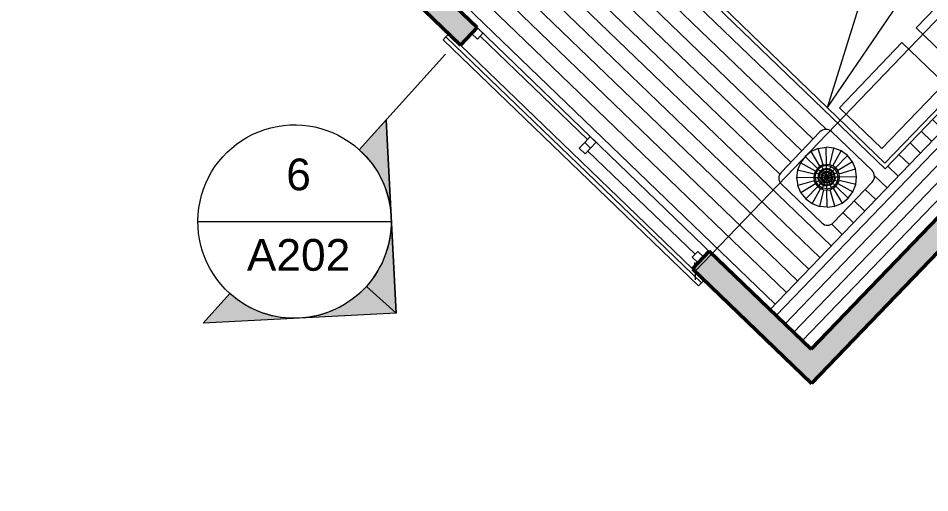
# Model space of a CAD drawing. Header units: metres. Extents: x 11 to 152, y 1 to 34.
# Drawn here: x 60.62 to 66.27, y 5 to 7.95 of the extents above; entities that cross this region are included whole.
import ezdxf

# ---------------------------------------------------------------- set-up
doc = ezdxf.new("R2010")
doc.units = ezdxf.units.M
for name, color, linetype, lineweight in [('A-ANNO-DIMS', 211, 'Continuous', 9), ('A-ANNO-DIMS-100', 211, 'Continuous', 9), ('A-FLOR', 192, 'Continuous', 9), ('A-FLOR-PATT', 8, 'Continuous', 9), ('A-GLAZ', 151, 'Continuous', 9), ('A-GLAZ-CWMG', 51, 'Continuous', 9), ('A-WALL-1', 113, 'Continuous', 50), ('A-WALL-PATT-1', 111, 'Continuous', 9), ('E-LITE-EQPM', 33, 'Continuous', 9), ('G-ANNO-SYMB', 111, 'Continuous', 9), ('G-IMPT', 8, 'Continuous', 9), ('I-FURN', 30, 'Continuous', 9)]:
    doc.layers.add(name, color=color, linetype=linetype, lineweight=lineweight)
doc.styles.add('Arial', font='Arial.ttf', dxfattribs={"height": 0.196707})
doc.styles.add('Arial_1', font='Arial.ttf', dxfattribs={"height": 0.098353})
doc.dimstyles.new('Cota_1_25_4', dxfattribs={"dimscale": 0.3048, "dimtxt": 0.1, "dimasz": 0.246063, "dimexe": 0, "dimexo": 0.0625, "dimgap": 0.164042, "dimtad": 1, "dimrnd": 0.01, "dimzin": 0, "dimdsep": 46, "dimtxsty": 'Arial_1', "dimblk1": 'OBLIQUE', "dimblk2": 'OBLIQUE', "dimsah": 1, "dimcen": 0.09, "dimazin": 0, "dimtfac": 1, "dimtdec": 4, "dimtix": 1, "dimtmove": 0, "dimatfit": 3, "dimfxl": 0, "dimfxlon": 1, "dimtvp": 1, "dimtolj": 1, "dimtzin": 0, "dimarcsym": 2})

# ---------------------------------------------------------------- blocks, each defined once
blk = doc.blocks.new('M_Sliding-2 Panel - 240x205-1679415-2 Piso _Tipo_')
at = {"layer": 'A-GLAZ'}
for p, q in [((-1, 0.202), (-1, 0.152)), ((-1, 0.202), (-0.95, 0.202)), ((-0.95, 0.202), (-0.95, 0.152)), ((-0.95, 0.177), (-0.0254, 0.177)), ((-0.0254, 0.202), (-0.0254, 0.152)), ((-0.0254, 0.202), (0.0254, 0.202)), ((0.0254, 0.202), (0.0254, 0.152)), ((-1, 0.152), (-0.95, 0.152)), ((-0.0254, 0.152), (-0.0254, 0.102)), ((-0.0254, 0.152), (0.0254, 0.152)), ((-0.0254, 0.152), (0.0254, 0.152)), ((0.0254, 0.152), (0.0254, 0.102)), ((0.0254, 0.127), (0.9492, 0.127)), ((0.9492, 0.152), (0.9492, 0.102)), ((0.9492, 0.152), (1, 0.152)), ((1, 0.152), (1, 0.102)), ((-0.0254, 0.102), (0.0254, 0.102)), ((0.9492, 0.102), (1, 0.102))]:
    blk.add_line(p, q, dxfattribs=at)
blk = doc.blocks.new('M_Bed-Box1 - cama 140 x 190-1375289-2 Piso _Tipo_')
at = {"layer": 'I-FURN'}
for p, q in [((-0.3608, 0.7156), (-0.3608, -1.1844)), ((-0.3608, 0.7156), (1.0392, 0.7156)), ((-0.3354, 0.6902), (-0.3354, -1.159)), ((-0.3354, 0.6902), (1.0138, 0.6902)), ((1.0138, 0.6902), (1.0138, -1.159)), ((1.0392, 0.7156), (1.0392, -1.1844)), ((-0.2846, 0.614), (-0.2846, 0.2482)), ((-0.2846, 0.614), (0.2757, 0.614)), ((0.2757, 0.614), (0.2757, 0.2482)), ((0.4027, 0.614), (0.4027, 0.2482)), ((0.4027, 0.614), (0.963, 0.614)), ((0.963, 0.614), (0.963, 0.2482)), ((-0.2846, 0.2482), (0.2757, 0.2482)), ((0.4027, 0.2482), (0.963, 0.2482)), ((1.0138, 0.1949), (-0.3354, -0.0335)), ((1.0138, 0.1949), (-0.163, -0.3934)), ((-0.163, -0.3934), (-0.3354, -0.0335)), ((-0.3608, -1.1844), (1.0392, -1.1844)), ((-0.3354, -1.159), (1.0138, -1.159))]:
    blk.add_line(p, q, dxfattribs=at)
blk = doc.blocks.new('M_Table-End - nochero-1375290-2 Piso _Tipo_')
at = {"layer": 'I-FURN'}
for p, q in [((0.4029, 0.3774), (0.0545, 0.3774)), ((0.0037, 0.3266), (0.0037, -0.0218)), ((0.4537, -0.0218), (0.4537, 0.3266)), ((0.0545, -0.0726), (0.4029, -0.0726))]:
    blk.add_line(p, q, dxfattribs=at)
for centre, start, end in [((0.0545, 0.3266), 90, 180), ((0.4029, 0.3266), 0, 90), ((0.0545, -0.0218), 180, 270), ((0.4029, -0.0218), 270, 0)]:
    blk.add_arc(centre, 0.0508, start, end, dxfattribs=at)
blk = doc.blocks.new('Lamp38i - Name-V90-2 Piso _Tipo_')
at = {"layer": 'G-IMPT'}
for p, q in [((0, 0.0381), (0, 0.0269)), ((-0.0265, 0), (-0.0381, 0)), ((0, -0.0381), (0, -0.0265)), ((0.0265, 0), (0.0381, 0))]:
    blk.add_line(p, q, dxfattribs=at)
blk = doc.blocks.new('Lamp38i - 12zlmp38i_dwg-V91-2 Piso _Tipo_')
at = {"layer": 'G-IMPT'}
for p, q in [((-0.0482, 0.18), (-0.0931, 0.1613)), ((0, 0.1863), (-0.0482, 0.18)), ((-0.0207, 0.0772), (-0.0482, 0.18)), ((0.0482, 0.18), (0, 0.1863)), ((0, 0.0799), (0, 0.1863)), ((0.0207, 0.0772), (0.0482, 0.18)), ((0.0482, 0.18), (0.0931, 0.1613)), ((-0.1317, 0.1317), (-0.1613, 0.0931)), ((-0.1317, 0.1317), (-0.0931, 0.1613)), ((-0.1317, 0.1317), (-0.0565, 0.0565)), ((-0.04, 0.0693), (-0.0931, 0.1613)), ((0.04, 0.0693), (0.0931, 0.1613)), ((0.0565, 0.0565), (0.1317, 0.1317)), ((0.1317, 0.1317), (0.0931, 0.1613)), ((0.1613, 0.0931), (0.1317, 0.1317)), ((-0.1613, 0.0931), (-0.18, 0.0482)), ((-0.1613, 0.0931), (-0.0693, 0.04)), ((-0.04, 0.0693), (-0.0565, 0.0565)), ((-0.0511, 0.0511), (-0.0276, 0.0667)), ((-0.0207, 0.0772), (-0.04, 0.0693)), ((-0.0303, 0.0732), (-0.0276, 0.0667)), ((-0.0276, 0.0667), (0, 0.0722)), ((-0.0276, 0.0667), (-0.0206, 0.0498)), ((0, 0.0799), (-0.0207, 0.0772)), ((0.0207, 0.0772), (0, 0.0799)), ((0, 0.0799), (0, 0.0722)), ((0.0276, 0.0667), (0, 0.0722)), ((0, 0.0539), (0, 0.0722)), ((0.0276, 0.0667), (0.0206, 0.0498)), ((0.04, 0.0693), (0.0207, 0.0772)), ((0.0276, 0.0667), (0.0303, 0.0732)), ((0.0511, 0.0511), (0.0276, 0.0667)), ((0.0565, 0.0565), (0.04, 0.0693)), ((0.0693, 0.04), (0.1613, 0.0931)), ((0.18, 0.0482), (0.1613, 0.0931)), ((-0.18, 0.0482), (-0.1863, 0)), ((-0.0772, 0.0207), (-0.18, 0.0482)), ((-0.0772, 0.0207), (-0.0799, 0)), ((-0.0693, 0.04), (-0.0772, 0.0207)), ((-0.0732, 0.0303), (-0.0667, 0.0276)), ((-0.0722, 0), (-0.0667, 0.0276)), ((-0.0565, 0.0565), (-0.0693, 0.04)), ((-0.0511, 0.0511), (-0.0667, 0.0276)), ((-0.0498, 0.0206), (-0.0667, 0.0276)), ((-0.0511, 0.0511), (-0.0565, 0.0565)), ((-0.0498, 0.0206), (-0.0539, 0)), ((-0.0539, 0), (-0.0498, 0.0206)), ((-0.0511, 0.0511), (-0.0381, 0.0381)), ((-0.0498, 0.0206), (-0.0381, 0.0381)), ((-0.0498, 0.0206), (-0.0381, 0.0381)), ((-0.0449, 0.0186), (-0.0498, 0.0206)), ((-0.0449, 0.0186), (-0.0486, 0)), ((-0.0449, 0.0186), (-0.0344, 0.0344)), ((-0.0343, 0.0142), (-0.0449, 0.0186)), ((-0.0206, 0.0498), (-0.0381, 0.0381)), ((-0.0381, 0.0381), (-0.0206, 0.0498)), ((-0.0344, 0.0344), (-0.0381, 0.0381)), ((-0.0371, 0), (-0.0343, 0.0142)), ((-0.0351, 0), (-0.0324, 0.0134)), ((-0.0344, 0.0344), (-0.0186, 0.0449)), ((-0.0262, 0.0262), (-0.0344, 0.0344)), ((-0.0343, 0.0142), (-0.0262, 0.0262)), ((-0.0324, 0.0134), (-0.0343, 0.0142)), ((-0.0319, 0.0065), (-0.0331, 0)), ((-0.0324, 0.0134), (-0.0248, 0.0248)), ((-0.0306, 0.0127), (-0.0324, 0.0134)), ((-0.0319, 0.0085), (-0.0233, 0.0233)), ((-0.0319, 0.0085), (-0.0319, -0.0085)), ((-0.0319, 0.0085), (-0.0287, 0.0077)), ((-0.0306, 0.0127), (-0.0312, 0.0096)), ((-0.0306, 0.0127), (-0.0234, 0.0234)), ((-0.0287, 0.0077), (-0.021, 0.021)), ((-0.0287, 0.0077), (-0.0147, 0.0039)), ((-0.0287, 0.0077), (-0.0286, -0.0077)), ((-0.0262, 0.0262), (-0.0142, 0.0343)), ((-0.0262, 0.0262), (-0.0248, 0.0248)), ((-0.0248, 0.0248), (-0.0134, 0.0324)), ((-0.0234, 0.0234), (-0.0248, 0.0248)), ((-0.0234, 0.0234), (-0.0127, 0.0306)), ((-0.0233, 0.0233), (-0.0085, 0.0319)), ((-0.0233, 0.0233), (-0.021, 0.021)), ((-0.021, 0.021), (-0.0077, 0.0287)), ((-0.021, 0.021), (-0.0108, 0.0108)), ((-0.0206, 0.0498), (0, 0.0539)), ((0, 0.0539), (-0.0206, 0.0498)), ((-0.0186, 0.0449), (-0.0206, 0.0498)), ((0, 0.0486), (-0.0186, 0.0449)), ((-0.0186, 0.0449), (-0.0142, 0.0343)), ((-0.0147, 0.0039), (-0.0108, 0.0108)), ((-0.0147, 0.0039), (-0.0147, -0.0039)), ((-0.0147, 0.0039), (0, 0)), ((0, 0.0371), (-0.0142, 0.0343)), ((-0.0142, 0.0343), (-0.0134, 0.0324)), ((0, 0.0351), (-0.0134, 0.0324)), ((-0.0127, 0.0306), (-0.0134, 0.0324)), ((-0.0096, 0.0312), (-0.0127, 0.0306)), ((-0.0039, 0.0147), (-0.0108, 0.0108)), ((0, 0), (-0.0108, 0.0108)), ((0.0085, 0.0319), (-0.0085, 0.0319)), ((-0.0077, 0.0287), (-0.0085, 0.0319)), ((0.0077, 0.0287), (-0.0077, 0.0287)), ((-0.0077, 0.0287), (-0.0039, 0.0147)), ((0, 0.0331), (-0.0065, 0.0319)), ((0.0039, 0.0147), (-0.0039, 0.0147)), ((0, 0), (-0.0039, 0.0147)), ((0.0206, 0.0498), (0, 0.0539)), ((0, 0.0539), (0.0206, 0.0498)), ((0, 0.0486), (0, 0.0539)), ((0, 0.0371), (0, 0.0486)), ((0.0186, 0.0449), (0, 0.0486)), ((0, 0.0351), (0, 0.0371)), ((0.0142, 0.0343), (0, 0.0371)), ((0, 0.0351), (0.0134, 0.0324)), ((0, 0.0331), (0, 0.0351)), ((0, 0.0323), (0, 0.0331)), ((0.0065, 0.0319), (0, 0.0331)), ((0.0039, 0.0147), (0, 0)), ((0.0108, 0.0108), (0, 0)), ((0.0147, 0.0039), (0, 0)), ((0.0077, 0.0287), (0.0039, 0.0147)), ((0.0108, 0.0108), (0.0039, 0.0147)), ((0.0085, 0.0319), (0.0077, 0.0287)), ((0.021, 0.021), (0.0077, 0.0287)), ((0.0085, 0.0319), (0.0233, 0.0233)), ((0.0127, 0.0306), (0.0096, 0.0312)), ((0.021, 0.021), (0.0108, 0.0108)), ((0.0147, 0.0039), (0.0108, 0.0108)), ((0.0127, 0.0306), (0.0134, 0.0324)), ((0.0127, 0.0306), (0.0234, 0.0234)), ((0.0134, 0.0324), (0.0142, 0.0343)), ((0.0134, 0.0324), (0.0248, 0.0248)), ((0.0142, 0.0343), (0.0186, 0.0449)), ((0.0142, 0.0343), (0.0262, 0.0262)), ((0.0286, 0.0077), (0.0147, 0.0039)), ((0.0147, -0.0039), (0.0147, 0.0039)), ((0.0186, 0.0449), (0.0206, 0.0498)), ((0.0186, 0.0449), (0.0344, 0.0344)), ((0.0381, 0.0381), (0.0206, 0.0498)), ((0.0206, 0.0498), (0.0381, 0.0381)), ((0.021, 0.021), (0.0233, 0.0233)), ((0.0286, 0.0077), (0.021, 0.021)), ((0.0319, 0.0085), (0.0233, 0.0233)), ((0.0234, 0.0234), (0.0248, 0.0248)), ((0.0306, 0.0127), (0.0234, 0.0234)), ((0.0262, 0.0262), (0.0248, 0.0248)), ((0.0324, 0.0134), (0.0248, 0.0248)), ((0.0344, 0.0344), (0.0262, 0.0262)), ((0.0343, 0.0142), (0.0262, 0.0262)), ((0.0319, 0.0085), (0.0286, 0.0077)), ((0.0286, -0.0077), (0.0286, 0.0077)), ((0.0306, 0.0127), (0.0324, 0.0134)), ((0.0306, 0.0127), (0.0312, 0.0096)), ((0.0319, -0.0085), (0.0319, 0.0085)), ((0.0319, 0.0065), (0.0331, 0)), ((0.0324, 0.0134), (0.0343, 0.0142)), ((0.0351, 0), (0.0324, 0.0134)), ((0.0343, 0.0142), (0.0449, 0.0186)), ((0.0371, 0), (0.0343, 0.0142)), ((0.0344, 0.0344), (0.0381, 0.0381)), ((0.0449, 0.0186), (0.0344, 0.0344)), ((0.0511, 0.0511), (0.0381, 0.0381)), ((0.0498, 0.0206), (0.0381, 0.0381)), ((0.0498, 0.0206), (0.0381, 0.0381)), ((0.0449, 0.0186), (0.0498, 0.0206)), ((0.0449, 0.0186), (0.0486, 0)), ((0.0498, 0.0206), (0.0667, 0.0276)), ((0.0498, 0.0206), (0.0539, 0)), ((0.0539, 0), (0.0498, 0.0206)), ((0.0511, 0.0511), (0.0565, 0.0565)), ((0.0511, 0.0511), (0.0667, 0.0276)), ((0.0693, 0.04), (0.0565, 0.0565)), ((0.0732, 0.0303), (0.0667, 0.0276)), ((0.0722, 0), (0.0667, 0.0276)), ((0.0772, 0.0207), (0.0693, 0.04)), ((0.0772, 0.0207), (0.18, 0.0482)), ((0.0799, 0), (0.0772, 0.0207)), ((0.1863, 0), (0.18, 0.0482)), ((-0.1863, 0), (-0.18, -0.0482)), ((-0.0799, 0), (-0.1863, 0)), ((-0.0772, -0.0207), (-0.18, -0.0482)), ((-0.18, -0.0482), (-0.1613, -0.0931)), ((-0.1613, -0.0931), (-0.0693, -0.04)), ((-0.1317, -0.1317), (-0.0565, -0.0565)), ((-0.0799, 0), (-0.0772, -0.0207)), ((-0.0722, 0), (-0.0799, 0)), ((-0.0772, -0.0207), (-0.0693, -0.04)), ((-0.0667, -0.0276), (-0.0732, -0.0303)), ((-0.0722, 0), (-0.0539, 0)), ((-0.0722, 0), (-0.0667, -0.0276)), ((-0.0693, -0.04), (-0.0565, -0.0565)), ((-0.0667, -0.0276), (-0.0498, -0.0206)), ((-0.0667, -0.0276), (-0.0511, -0.0511)), ((-0.0511, -0.0511), (-0.0565, -0.0565)), ((-0.0565, -0.0565), (-0.04, -0.0693)), ((-0.0539, 0), (-0.0498, -0.0206)), ((-0.0539, 0), (-0.0498, -0.0206)), ((-0.0486, 0), (-0.0539, 0)), ((-0.0511, -0.0511), (-0.0381, -0.0381)), ((-0.0511, -0.0511), (-0.0276, -0.0667)), ((-0.0449, -0.0186), (-0.0498, -0.0206)), ((-0.0498, -0.0206), (-0.0381, -0.0381)), ((-0.0381, -0.0381), (-0.0498, -0.0206)), ((-0.0371, 0), (-0.0486, 0)), ((-0.0486, 0), (-0.0449, -0.0186)), ((-0.0343, -0.0142), (-0.0449, -0.0186)), ((-0.0344, -0.0344), (-0.0449, -0.0186)), ((-0.0344, -0.0344), (-0.0381, -0.0381)), ((-0.0381, -0.0381), (-0.0206, -0.0498)), ((-0.0381, -0.0381), (-0.0206, -0.0498)), ((-0.0351, 0), (-0.0371, 0)), ((-0.0371, 0), (-0.0343, -0.0142)), ((-0.0351, 0), (-0.0324, -0.0134)), ((-0.0331, 0), (-0.0351, 0)), ((-0.0344, -0.0344), (-0.0262, -0.0262)), ((-0.0344, -0.0344), (-0.0186, -0.0449)), ((-0.0343, -0.0142), (-0.0324, -0.0134)), ((-0.0262, -0.0262), (-0.0343, -0.0142)), ((-0.0331, 0), (-0.0319, -0.0065)), ((-0.0306, -0.0127), (-0.0324, -0.0134)), ((-0.0324, -0.0134), (-0.0248, -0.0248)), ((-0.0319, -0.0085), (-0.0286, -0.0077)), ((-0.0319, -0.0085), (-0.0233, -0.0233)), ((-0.0312, -0.0096), (-0.0306, -0.0127)), ((-0.0306, -0.0127), (-0.0234, -0.0234)), ((-0.0286, -0.0077), (-0.0147, -0.0039)), ((-0.0286, -0.0077), (-0.021, -0.021)), ((-0.0206, -0.0498), (-0.0276, -0.0667)), ((-0.0262, -0.0262), (-0.0248, -0.0248)), ((-0.0262, -0.0262), (-0.0142, -0.0343)), ((-0.0234, -0.0234), (-0.0248, -0.0248)), ((-0.0248, -0.0248), (-0.0134, -0.0324)), ((-0.0234, -0.0234), (-0.0127, -0.0306)), ((-0.0233, -0.0233), (-0.021, -0.021)), ((-0.0233, -0.0233), (-0.0085, -0.0319)), ((-0.0108, -0.0108), (-0.021, -0.021)), ((-0.021, -0.021), (-0.0077, -0.0286)), ((-0.0186, -0.0449), (-0.0206, -0.0498)), ((-0.0206, -0.0498), (0, -0.0539)), ((0, -0.0539), (-0.0206, -0.0498)), ((-0.0186, -0.0449), (-0.0142, -0.0343)), ((0, -0.0486), (-0.0186, -0.0449)), ((-0.0147, -0.0039), (0, 0)), ((-0.0147, -0.0039), (-0.0108, -0.0108)), ((-0.0142, -0.0343), (-0.0134, -0.0324)), ((0, -0.0371), (-0.0142, -0.0343)), ((-0.0127, -0.0306), (-0.0134, -0.0324)), ((0, -0.0351), (-0.0134, -0.0324)), ((-0.0096, -0.0312), (-0.0127, -0.0306)), ((-0.0108, -0.0108), (0, 0)), ((-0.0108, -0.0108), (-0.0039, -0.0147)), ((-0.0077, -0.0286), (-0.0085, -0.0319)), ((-0.0085, -0.0319), (0.0085, -0.0319)), ((-0.0077, -0.0286), (-0.0039, -0.0147)), ((-0.0077, -0.0286), (0.0077, -0.0287)), ((0, -0.0331), (-0.0065, -0.0319)), ((-0.0039, -0.0147), (0, 0)), ((-0.0039, -0.0147), (0.0039, -0.0147)), ((0.0039, -0.0147), (0, 0)), ((0.0108, -0.0108), (0, 0)), ((0.0147, -0.0039), (0, 0)), ((0.0065, -0.0319), (0, -0.0331)), ((0, -0.0351), (0.0134, -0.0324)), ((0, -0.0331), (0, -0.0351)), ((0, -0.0371), (0.0142, -0.0343)), ((0, -0.0351), (0, -0.0371)), ((0, -0.0371), (0, -0.0486)), ((0.0186, -0.0449), (0, -0.0486)), ((0, -0.0486), (0, -0.0539)), ((0, -0.0539), (0.0206, -0.0498)), ((0, -0.0539), (0.0206, -0.0498)), ((0, -0.0539), (0, -0.0722)), ((0.0039, -0.0147), (0.0108, -0.0108)), ((0.0077, -0.0287), (0.0039, -0.0147)), ((0.0077, -0.0287), (0.021, -0.021)), ((0.0085, -0.0319), (0.0077, -0.0287)), ((0.0085, -0.0319), (0.0233, -0.0233)), ((0.0127, -0.0306), (0.0096, -0.0312)), ((0.0108, -0.0108), (0.0147, -0.0039)), ((0.0108, -0.0108), (0.021, -0.021)), ((0.0127, -0.0306), (0.0234, -0.0234)), ((0.0127, -0.0306), (0.0134, -0.0324)), ((0.0134, -0.0324), (0.0248, -0.0248)), ((0.0136, -0.0329), (0.0142, -0.0343)), ((0.0142, -0.0343), (0.0262, -0.0262)), ((0.0142, -0.0343), (0.0186, -0.0449)), ((0.0286, -0.0077), (0.0147, -0.0039)), ((0.0186, -0.0449), (0.0344, -0.0344)), ((0.0186, -0.0449), (0.0206, -0.0498)), ((0.0206, -0.0498), (0.0381, -0.0381)), ((0.0206, -0.0498), (0.0381, -0.0381)), ((0.0206, -0.0498), (0.0276, -0.0667)), ((0.0286, -0.0077), (0.021, -0.021)), ((0.0233, -0.0233), (0.021, -0.021)), ((0.0233, -0.0233), (0.0319, -0.0085)), ((0.0234, -0.0234), (0.0306, -0.0127)), ((0.0234, -0.0234), (0.0248, -0.0248)), ((0.0324, -0.0134), (0.0248, -0.0248)), ((0.0262, -0.0262), (0.0248, -0.0248)), ((0.0343, -0.0142), (0.0262, -0.0262)), ((0.0262, -0.0262), (0.0344, -0.0344)), ((0.0276, -0.0667), (0.0511, -0.0511)), ((0.0286, -0.0077), (0.0319, -0.0085)), ((0.0312, -0.0096), (0.0306, -0.0127)), ((0.0306, -0.0127), (0.0324, -0.0134)), ((0.0331, 0), (0.0319, -0.0065)), ((0.0351, 0), (0.0324, -0.0134)), ((0.0331, 0), (0.0351, 0)), ((0.0343, -0.0142), (0.0334, -0.0138)), ((0.0371, 0), (0.0343, -0.0142)), ((0.0343, -0.0142), (0.0449, -0.0186)), ((0.0344, -0.0344), (0.0449, -0.0186)), ((0.0344, -0.0344), (0.0381, -0.0381)), ((0.0351, 0), (0.0371, 0)), ((0.0371, 0), (0.0486, 0)), ((0.0381, -0.0381), (0.0498, -0.0206)), ((0.0381, -0.0381), (0.0498, -0.0206)), ((0.0381, -0.0381), (0.0511, -0.0511)), ((0.04, -0.0693), (0.0565, -0.0565)), ((0.0486, 0), (0.0449, -0.0186)), ((0.0449, -0.0186), (0.0498, -0.0206)), ((0.0486, 0), (0.0539, 0)), ((0.0498, -0.0206), (0.0539, 0)), ((0.0539, 0), (0.0498, -0.0206)), ((0.0498, -0.0206), (0.0667, -0.0276)), ((0.0511, -0.0511), (0.0667, -0.0276)), ((0.0565, -0.0565), (0.0511, -0.0511)), ((0.0722, 0), (0.0539, 0)), ((0.0693, -0.04), (0.0565, -0.0565)), ((0.0565, -0.0565), (0.1317, -0.1317)), ((0.0667, -0.0276), (0.0722, 0)), ((0.0732, -0.0303), (0.0667, -0.0276)), ((0.0693, -0.04), (0.0772, -0.0207)), ((0.0693, -0.04), (0.1613, -0.0931)), ((0.0799, 0), (0.0722, 0)), ((0.0772, -0.0207), (0.0799, 0)), ((0.0772, -0.0207), (0.18, -0.0482)), ((0.0799, 0), (0.1863, 0)), ((0.1613, -0.0931), (0.18, -0.0482)), ((0.18, -0.0482), (0.1863, 0)), ((-0.1613, -0.0931), (-0.1317, -0.1317)), ((-0.04, -0.0693), (-0.0931, -0.1613)), ((-0.0482, -0.18), (-0.0207, -0.0772)), ((-0.04, -0.0693), (-0.0207, -0.0772)), ((-0.0303, -0.0732), (-0.0276, -0.0667)), ((-0.0276, -0.0667), (0, -0.0722)), ((0, -0.0799), (-0.0207, -0.0772)), ((0.0276, -0.0667), (0, -0.0722)), ((0, -0.0799), (0, -0.0722)), ((0, -0.0799), (0.0207, -0.0772)), ((0, -0.0799), (0, -0.1863)), ((0.0207, -0.0772), (0.04, -0.0693)), ((0.0207, -0.0772), (0.0482, -0.18)), ((0.0303, -0.0732), (0.0276, -0.0667)), ((0.04, -0.0693), (0.0931, -0.1613)), ((0.1613, -0.0931), (0.1317, -0.1317)), ((-0.1317, -0.1317), (-0.0931, -0.1613)), ((-0.0931, -0.1613), (-0.0482, -0.18)), ((0.0482, -0.18), (0.0931, -0.1613)), ((0.0931, -0.1613), (0.1317, -0.1317)), ((-0.0482, -0.18), (0, -0.1863)), ((0, -0.1863), (0.0482, -0.18))]:
    blk.add_line(p, q, dxfattribs=at)
at = {"xscale": 1.2, "yscale": 1.2, "zscale": 1.2}
blk.add_blockref('Lamp38i - Name-V90-2 Piso _Tipo_', (0, 0), dxfattribs=at)
blk = doc.blocks.new('Lamp38i - 100 Watt Incandescent-V92-2 Piso _Tipo_')
blk.add_blockref('Lamp38i - 12zlmp38i_dwg-V91-2 Piso _Tipo_', (0, 0))
blk = doc.blocks.new('mesa88 - mesa001-1826065-2 Piso _Tipo_')
at = {"layer": 'I-FURN'}
h = blk.add_hatch(dxfattribs=at)
h.set_pattern_fill('FP_75', color=256, style=0, pattern_type=2)
h.set_pattern_definition([(46.102, (72.679, -9.939), (-0.05404315, 0.05200325), [])])
h.paths.add_polyline_path([(16.8461, 5.8931), (18.3367, 7.4422), (18.0819, 7.6875), (16.5912, 6.1383), (16.8174, 5.9207)], flags=0)
h.paths.add_polyline_path([(18.6834, 7.8025), (20.1357, 9.3119), (19.4653, 9.1252), (18.4286, 8.0477), (18.5488, 7.932)], flags=0)
for p, q in [((20.1359, 9.3119), (19.4653, 9.1252)), ((19.4653, 9.1252), (18.4286, 8.0477)), ((18.0819, 7.6875), (16.5912, 6.1383)), ((16.8461, 5.8931), (18.2812, 7.3845))]:
    blk.add_line(p, q, dxfattribs=at)
blk = doc.blocks.new('Circular Mullion - 25mm Radius-1847139-2 Piso _Tipo_')
at = {"layer": 'A-GLAZ-CWMG'}
for p, q in [((20.4064, 5.416), (20.4238, 5.434)), ((20.3891, 5.398), (20.4064, 5.416)), ((20.3891, 5.398), (21.9744, 3.8725)), ((21.9917, 3.8905), (20.4064, 5.416)), ((21.937, 3.9779), (20.4958, 5.3646)), ((22.009, 3.9086), (21.9917, 3.8905)), ((21.9917, 3.8905), (21.9744, 3.8725))]:
    blk.add_line(p, q, dxfattribs=at)
blk = doc.blocks.new('Section - M_Section Head - Filled-1049-2 Piso _Tipo_')
at = {"layer": 'G-ANNO-SYMB'}
h = blk.add_hatch(color=256, dxfattribs=at)
edge = h.paths.add_edge_path(flags=0)
edge.add_line((-0.006, 0.008485), (-0.006, 0.006))
edge.add_arc((-0.006, 0), 0.006, 90, 135)
edge.add_line((-0.010243, 0.004243), (-0.006, 0.008485))
h = blk.add_hatch(color=256, dxfattribs=at)
edge = h.paths.add_edge_path(flags=0)
edge.add_line((-0.006, 0.008485), (-0.001757, 0.004243))
edge.add_arc((-0.006, 0), 0.006, 45, 90)
edge.add_line((-0.006, 0.006), (-0.006, 0.008485))
h = blk.add_hatch(color=256, dxfattribs=at)
edge = h.paths.add_edge_path(flags=0)
edge.add_line((-0.014485, 0), (-0.010243, 0.004243))
edge.add_arc((-0.006, 0), 0.006, 135, 180)
edge.add_line((-0.012, 0), (-0.014485, 0))
h = blk.add_hatch(color=256, dxfattribs=at)
edge = h.paths.add_edge_path(flags=0)
edge.add_line((0.002485, 0), (0, 0))
edge.add_arc((-0.006, 0), 0.006, 360, 405)
edge.add_line((-0.001757, 0.004243), (0.002485, 0))
for p, q in [((-0.006, 0.008485), (-0.014485, 0)), ((-0.006, 0.008485), (-0.010243, 0.004243)), ((-0.006, 0.008485), (0.002485, 0)), ((-0.006, 0.006), (-0.006, 0.008485)), ((-0.006, 0.008485), (-0.006, 0.006)), ((-0.001757, 0.004243), (-0.006, 0.008485)), ((-0.010243, 0.004243), (-0.014485, 0)), ((0.002485, 0), (-0.001757, 0.004243)), ((-0.014485, 0), (-0.012, 0)), ((0, 0), (0.002485, 0)), ((-0.012, 0), (-0.014485, 0)), ((0, 0), (0.002485, 0))]:
    blk.add_line(p, q, dxfattribs=at)
for start, end in [(360, 180), (90, 135), (45, 90), (135, 180), (360, 45), (180, 360)]:
    blk.add_arc((-0.006, 0), 0.006, start, end, dxfattribs=at)
blk = doc.blocks.new('DIMBLOCK282-2 Piso _Tipo_')
at = {"layer": 'A-ANNO-DIMS-100', "transparency": 16777216}
for p, q in [((64.8168, 6.3771), (68.2106, 9.904)), ((68.2106, 9.904), (68.2096, 9.957)), ((68.2106, 9.904), (68.2116, 9.851)), ((68.2106, 9.904), (68.2106, 9.904)), ((68.2106, 9.904), (68.2106, 9.904)), ((64.8168, 6.3771), (64.8158, 6.4301)), ((64.8168, 6.3771), (64.8178, 6.3241)), ((64.8168, 6.3771), (64.8168, 6.3771)), ((64.8168, 6.3771), (64.8168, 6.3771))]:
    blk.add_line(p, q, dxfattribs=at)
at = {"layer": 'A-ANNO-DIMS-100', "color": 0, "transparency": 16777216, "insert": (66.294, 8.1683), "char_height": 0.09835, "width": 0.317538, "attachment_point": 1, "rotation": 46.102, "line_spacing_factor": 0.938532, "style": 'Arial_1'}
blk.add_mtext('4.89', dxfattribs=at)
blk = doc.blocks.new('_Oblique')
at = {"color": 0, "linetype": 'ByBlock', "lineweight": -2}
blk.add_line((-0.5, -0.5), (0.5, 0.5), dxfattribs=at)
blk = doc.blocks.new('DIMBLOCK346-2 Piso _Tipo_')
at = {"layer": 'A-ANNO-DIMS-100', "transparency": 16777216}
for p, q in [((64.1684, 12.6372), (64.1154, 12.6361)), ((64.1684, 12.6372), (64.2214, 12.6382)), ((72.1005, 5.0044), (64.1684, 12.6372)), ((64.1684, 12.6372), (64.1684, 12.6372)), ((64.1684, 12.6372), (64.1684, 12.6372)), ((72.1005, 5.0044), (72.0475, 5.0034)), ((72.1005, 5.0044), (72.1535, 5.0055)), ((72.1005, 5.0044), (72.1005, 5.0044)), ((72.1005, 5.0044), (72.1005, 5.0044))]:
    blk.add_line(p, q, dxfattribs=at)
at = {"layer": 'A-ANNO-DIMS-100', "color": 0, "transparency": 16777216, "insert": (68.1351, 9.0666), "char_height": 0.09835, "width": 0.408, "attachment_point": 1, "rotation": 316.102, "line_spacing_factor": 0.938532, "style": 'Arial_1'}
blk.add_mtext('11.01', dxfattribs=at)

msp = doc.modelspace()

# ---------------------------------------------------------------- hatches: boundary and pattern name
at = {"layer": 'A-FLOR-PATT'}
h = msp.add_hatch(dxfattribs=at)
h.set_pattern_fill('FP_51', color=256, style=0, pattern_type=2)
h.set_pattern_definition([(136.102, (64.973, 10.665), (-0.0693377, -0.0720575), [])])
h.paths.add_polyline_path([(65.2813, 6.1384), (68.1553, 9.1252), (66.7593, 10.4685), (66.7588, 10.4683), (66.6507, 10.5723), (67.0667, 11.0047), (65.6486, 12.3693), (65.6209, 12.3405), (65.5849, 12.3751), (65.5745, 12.3643), (65.5492, 12.3886), (65.5596, 12.3994), (65.5128, 12.4445), (65.8899, 12.8363), (65.0955, 13.6007), (64.9915, 13.4926), (62.3129, 16.0701), (60.6151, 14.3057), (60.8856, 14.0455), (60.6409, 13.7912), (62.5087, 11.994), (63.823, 13.3599), (64.2553, 12.9438), (64.283, 12.9726), (64.3191, 12.938), (64.3295, 12.9488), (64.3547, 12.9245), (64.3443, 12.9137), (64.3911, 12.8686), (64.1222, 12.5891), (64.9165, 11.8248), (64.9442, 11.8536), (64.9911, 11.8085), (65.0015, 11.8193), (65.0267, 11.7951), (65.0163, 11.7843), (65.0523, 11.7496), (65.0246, 11.7208), (65.8956, 10.8826), (63.2299, 8.1123), (65.2813, 6.1384)], flags=0)
h.paths.add_polyline_path([(65.639, 6.6622), (65.6258, 6.6636), (65.6135, 6.6685), (65.6014, 6.6777), (65.3504, 6.9196), (65.3425, 6.9305), (65.3377, 6.9438), (65.3362, 6.9535), (65.3377, 6.9667), (65.3425, 6.9791), (65.3518, 6.9912), (65.5937, 7.2422), (65.6023, 7.2491), (65.6145, 7.2544), (65.6276, 7.2564), (65.642, 7.2544), (65.6544, 7.2491), (65.6652, 7.2408), (65.9162, 6.9989), (65.9241, 6.988), (65.9289, 6.9747), (65.9304, 6.965), (65.9289, 6.9518), (65.9241, 6.9394), (65.9148, 6.9273), (65.6729, 6.6763), (65.662, 6.6685), (65.6488, 6.6636)], flags=0)
h.paths.add_polyline_path([(65.9962, 7.0119), (64.6277, 8.33), (65.5985, 9.3374), (66.9662, 8.02), (66.3102, 7.3382)], flags=0)
h.paths.add_polyline_path([(67.0136, 8.0762), (67.0004, 8.0777), (66.988, 8.0825), (66.9759, 8.0918), (66.7249, 8.3337), (66.7171, 8.3446), (66.7122, 8.3578), (66.7107, 8.3676), (66.7122, 8.3808), (66.7171, 8.3931), (66.7263, 8.4052), (66.9682, 8.6562), (66.9769, 8.6631), (66.989, 8.6684), (67.0021, 8.6704), (67.0166, 8.6684), (67.029, 8.6631), (67.0398, 8.6548), (67.2908, 8.4129), (67.2986, 8.402), (67.3035, 8.3888), (67.3049, 8.379), (67.3035, 8.3658), (67.2986, 8.3535), (67.2894, 8.3414), (67.0475, 8.0904), (67.0366, 8.0825), (67.0233, 8.0777)], flags=0)
h.paths.add_polyline_path([(62.5917, 13.4372), (61.2227, 14.7547), (61.8467, 15.4032), (63.2158, 14.0857), (62.6898, 13.5391)], flags=0)
h.paths.add_polyline_path([(64.9597, 13.4595), (64.9129, 13.5046), (64.9025, 13.4938), (64.8772, 13.518), (64.8876, 13.5289), (64.8516, 13.5635), (64.8793, 13.5923), (64.9874, 13.4883)], flags=0)
h.paths.add_polyline_path([(61.1932, 14.0854), (61.1787, 14.0874), (61.1663, 14.0927), (61.1555, 14.1009), (60.9046, 14.3429), (60.8967, 14.3537), (60.8918, 14.367), (60.8904, 14.3768), (60.8918, 14.3899), (60.8967, 14.4023), (60.9059, 14.4144), (61.1479, 14.6654), (61.1587, 14.6733), (61.172, 14.6781), (61.1818, 14.6796), (61.1949, 14.6781), (61.2073, 14.6733), (61.2227, 14.6608), (61.4704, 14.4221), (61.4783, 14.4112), (61.4831, 14.3979), (61.4846, 14.3882), (61.4831, 14.375), (61.4783, 14.3626), (61.469, 14.3505), (61.2271, 14.0996), (61.2184, 14.0927), (61.2063, 14.0874)], flags=0)
h.paths.add_polyline_path([(62.223, 15.1555), (62.2098, 15.157), (62.1975, 15.1618), (62.1853, 15.1712), (61.9344, 15.413), (61.9265, 15.4239), (61.9217, 15.4371), (61.9202, 15.4469), (61.9217, 15.4601), (61.9265, 15.4724), (61.9358, 15.4846), (62.1777, 15.7355), (62.1886, 15.7434), (62.2018, 15.7483), (62.2116, 15.7497), (62.2248, 15.7483), (62.2371, 15.7434), (62.2492, 15.7342), (62.5002, 15.4922), (62.5071, 15.4836), (62.5124, 15.4714), (62.5144, 15.4583), (62.5124, 15.4439), (62.5071, 15.4315), (62.4988, 15.4207), (62.2569, 15.1697), (62.2483, 15.1628), (62.2328, 15.157)], flags=0)
at = {"layer": 'A-WALL-PATT-1'}
msp.add_hatch(color=256, dxfattribs=at).paths.add_polyline_path([(65.6443, 5.789), (68.9339, 9.208), (68.8258, 9.312), (67.3734, 7.8025), (67.4789, 7.7011), (67.1322, 7.3408), (67.0268, 7.4422), (65.5362, 5.893)], flags=0)
h = msp.add_hatch(color=256, dxfattribs=at)
h.paths.add_polyline_path([(65.5403, 5.6809), (65.6443, 5.789), (64.9049, 6.5005), (64.8009, 6.3924), (65.2911, 5.9207)], flags=0)
h.paths.add_polyline_path([(63.3597, 7.7791), (63.4637, 7.8872), (62.2571, 9.0484), (62.153, 8.9403), (63.1007, 8.0284)], flags=0)

# ---------------------------------------------------------------- linework, layer by layer
at = {"layer": 'A-FLOR'}
for p, q in [((62.0449, 9.0442), (63.2876, 7.8484)), ((65.2813, 6.1384), (63.4637, 7.8872)), ((64.8729, 6.323), (65.5402, 5.6809))]:
    msp.add_line(p, q, dxfattribs=at)
at = {"layer": 'A-WALL-1'}
for p, q in [((62.045, 9.0443), (63.3597, 7.7791)), ((63.4637, 7.8872), (63.2298, 8.1123)), ((63.3597, 7.7791), (63.4637, 7.8872)), ((67.0268, 7.4422), (65.5362, 5.893)), ((65.5403, 5.6809), (67.1348, 7.3382)), ((64.9049, 6.5005), (64.8009, 6.3924)), ((65.5362, 5.893), (64.9049, 6.5005)), ((64.8009, 6.3924), (65.5403, 5.6809))]:
    msp.add_line(p, q, dxfattribs=at)
at = {"layer": 'G-ANNO-SYMB'}
for p, q in [((62.7321, 7.1302), (63.2665, 7.7231)), ((61.7304, 6.6844), (62.9304, 6.6844))]:
    msp.add_line(p, q, dxfattribs=at)

# ---------------------------------------------------------------- block references
at = {"layer": 'A-GLAZ', "rotation": 316.1020245839001}
msp.add_blockref('M_Sliding-2 Panel - 240x205-1679415-2 Piso _Tipo_', (64.0443, 7.0483), dxfattribs=at)
at = {"layer": 'A-GLAZ-CWMG'}
msp.add_blockref('Circular Mullion - 25mm Radius-1847139-2 Piso _Tipo_', (42.8639, 2.4145), dxfattribs=at)
at = {"layer": 'E-LITE-EQPM', "rotation": 136.1020245838975}
msp.add_blockref('Lamp38i - 100 Watt Incandescent-V92-2 Piso _Tipo_', (65.6333, 6.9593), dxfattribs=at)
at = {"layer": 'G-ANNO-SYMB', "extrusion": (0, 0, -1), "xscale": 99.99999999999993, "yscale": 99.99999999999993, "zscale": 99.99999999999993, "rotation": 132.0247323333344}
msp.add_blockref('Section - M_Section Head - Filled-1049-2 Piso _Tipo_', (-62.7321, 7.1302), dxfattribs=at)
at = {"layer": 'I-FURN'}
for name, p, rotation in [('M_Bed-Box1 - cama 140 x 190-1375289-2 Piso _Tipo_', (66.2011, 8.2568), 226.1020245838972), ('M_Table-End - nochero-1375290-2 Piso _Tipo_', (65.9038, 6.9105), 136.1020245838971)]:
    msp.add_blockref(name, p, dxfattribs=dict(at, rotation=rotation))
msp.add_blockref('mesa88 - mesa001-1826065-2 Piso _Tipo_', (48.69, 0), dxfattribs=at)

# ---------------------------------------------------------------- texts
at = {"layer": 'G-ANNO-SYMB', "attachment_point": 2, "line_spacing_factor": 0.938532, "style": 'Arial'}
for s, insert, char_height, width in [('6', (62.3552, 7.0753), 0.1967, 0.182388), ('A202', (62.3552, 6.5764), 0.19671, 0.76555)]:
    msp.add_mtext(s, dxfattribs=dict(at, insert=insert, char_height=char_height, width=width))

# ---------------------------------------------------------------- dimensions: what is measured, and where the dimension line sits
at = {"layer": 'A-ANNO-DIMS'}
for base, p1, p2, angle, override, picture, middle in [((64.1684, 12.6372), (72.1005, 5.0044), (64.1684, 12.6372), 316.102, {"dimpost": '<>', "dimfxl": 11.008039}, 'DIMBLOCK346-2 Piso _Tipo_', (68.2039, 8.893)), ((68.2106, 9.904), (64.8168, 6.3771), (68.2106, 9.904), 46.102, {"dimpost": '<>', "dimfxl": 4.89459}, 'DIMBLOCK282-2 Piso _Tipo_', (66.4415, 8.21))]:
    dim = msp.add_linear_dim(base=base, p1=p1, p2=p2, angle=angle, dimstyle='Cota_1_25_4', override=override, dxfattribs=at)
    dim.commit()
    dim.dimension.update_dxf_attribs({"geometry": picture, "text_midpoint": middle})

doc.saveas('drawing.dxf')
